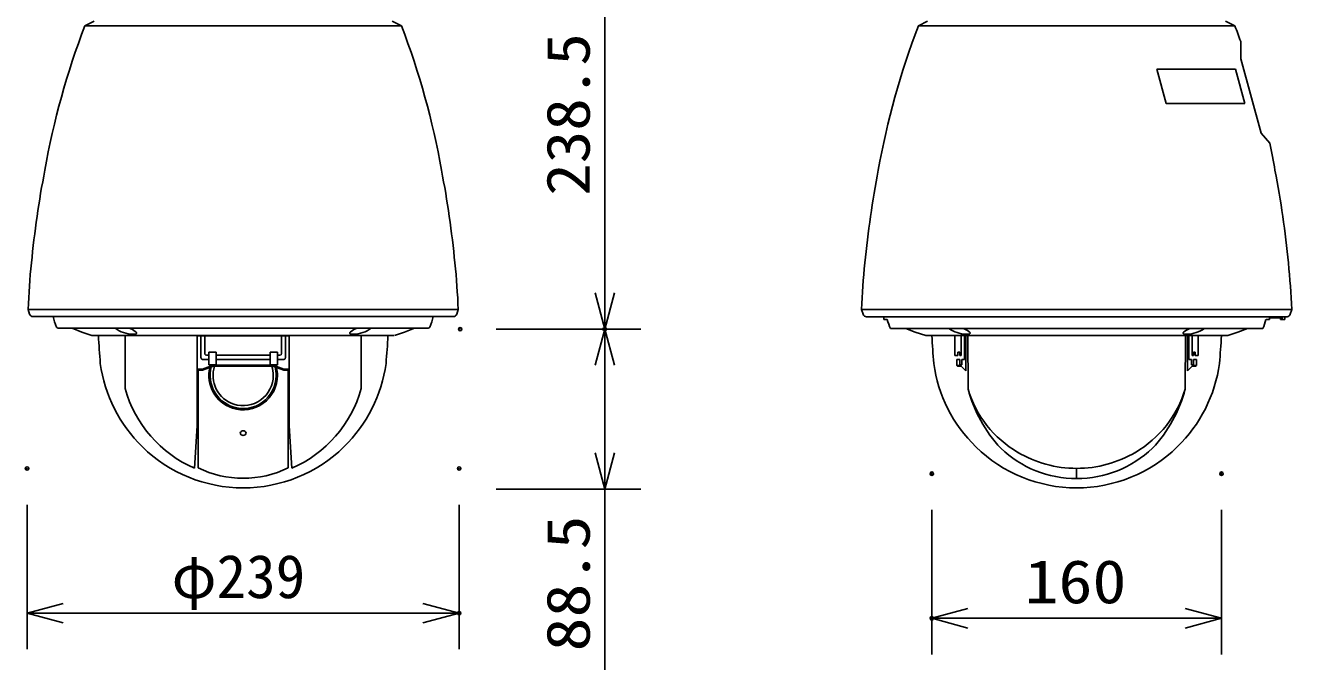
# Model space of a CAD drawing. Units: millimetres, scale not verified. Extents: x -409 to 62, y -116 to 117.
# Drawn here: x -31 to 39.1, y -2.1 to 33.6 of the extents above; entities that cross this region are included whole.
import ezdxf
from ezdxf.enums import TextEntityAlignment as Align

# ---------------------------------------------------------------- set-up
doc = ezdxf.new("R2010")
doc.units = ezdxf.units.MM
doc.header["$LTSCALE"] = 0.392256
doc.header["$PDMODE"] = 32
doc.header["$PDSIZE"] = 0.196
for name, color, linetype in [('0-2_GAIKEI', 1, 'Continuous'), ('0-3_SUNPO', 3, 'Continuous'), ('0-4_WAKU', 1, 'Continuous')]:
    doc.layers.add(name, color=color, linetype=linetype)
doc.styles.add('ＭＳ ゴシック', font='')
doc.styles.get('ＭＳ ゴシック').set_extended_font_data('MS Gothic')

# ---------------------------------------------------------------- blocks, each defined once
blk = doc.blocks.new('_OPEN30')
at = {"layer": '0-3_SUNPO', "color": 7}
blk.add_line((0, 0), (-1, 0), dxfattribs=at)
blk.add_lwpolyline([(-1, 0.2679), (0, 0), (-1, -0.2679)], dxfattribs=at)

msp = doc.modelspace()

# ---------------------------------------------------------------- linework, layer by layer
at = {"layer": '0-2_GAIKEI', "color": 7}
for p, q in [((-27.1987, 33.8116), (-27.7093, 33.5621)), ((-10.7101, 33.8116), (-10.1996, 33.5621)), ((35.3992, 33.8116), (35.9098, 33.5621)), ((-10.1996, 33.5621), (-27.7093, 33.5621)), ((36.2316, 32.717), (36.2316, 31.7385)), ((36.2316, 31.7385), (37.3587, 27.6171)), ((37.3587, 27.6171), (37.8357, 27.0704)), ((-30.8513, 17.8752), (-30.7678, 17.6149)), ((-30.8513, 17.8752), (-7.058, 17.8752)), ((-7.0575, 17.8752), (-7.141, 17.6149)), ((15.258, 17.8752), (15.3411, 17.6032)), ((39.0515, 17.8635), (15.2583, 17.8635)), ((39.0518, 17.8752), (38.9683, 17.6149)), ((-30.5774, 17.4759), (-7.3315, 17.4759)), ((-8.7195, 16.8272), (-29.1894, 16.8272)), ((-28.4238, 16.8255), (-27.8798, 16.6129)), ((15.5315, 17.4643), (16.6495, 17.4643)), ((16.4832, 17.3048), (16.4832, 17.4643)), ((16.4832, 17.3048), (16.6735, 17.3048)), ((16.6495, 17.4643), (38.803, 17.4643)), ((16.855, 16.8161), (37.4548, 16.8161)), ((36.6003, 16.8161), (36.0803, 16.6129)), ((37.8266, 17.3048), (37.6362, 17.3048)), ((38.4251, 17.4045), (37.8266, 17.4045)), ((37.8266, 17.3048), (37.8266, 17.4045)), ((38.4251, 17.3048), (38.4251, 17.4045)), ((38.6746, 17.3048), (38.4266, 17.3048)), ((38.525, 17.4643), (38.525, 17.3048)), ((38.6746, 17.4643), (38.6746, 17.3048)), ((-27.8798, 16.6129), (-27.3201, 16.4306)), ((-10.6197, 16.4257), (-27.2892, 16.4257)), ((-21.4978, 16.406), (-16.411, 16.406)), ((18.8043, 16.4257), (35.4896, 16.4257)), ((36.0803, 16.6129), (35.5206, 16.4306))]:
    msp.add_line(p, q, dxfattribs=at)
at = {"layer": '0-2_GAIKEI'}
for p, q in [((31.5981, 31.1573), (35.9426, 31.1573)), ((32.1155, 29.2625), (31.5981, 31.1573)), ((35.9426, 31.1573), (36.4628, 29.2625)), ((36.4628, 29.2625), (32.1155, 29.2625)), ((-25.4869, 16.4257), (-25.4869, 13.4899)), ((-21.4978, 16.406), (-21.4978, 14.5133)), ((-21.2982, 15.2091), (-21.2982, 16.406)), ((-21.0794, 16.406), (-21.0794, 15.4325)), ((-16.8292, 15.4325), (-16.8292, 16.406)), ((-16.6106, 15.2091), (-16.6106, 16.406)), ((-16.411, 14.5133), (-16.411, 16.406)), ((-12.4219, 16.4257), (-12.4219, 13.4899)), ((20.4223, 16.3997), (20.4223, 15.3262)), ((20.7666, 15.3262), (20.7666, 16.3997)), ((20.95, 15.103), (20.95, 16.3997)), ((21.0295, 14.4822), (21.0295, 16.3997)), ((21.1375, 16.3997), (21.1454, 13.4682)), ((33.1723, 16.4257), (33.1644, 13.4682)), ((33.2803, 14.4822), (33.2803, 16.4257)), ((33.3597, 15.103), (33.3597, 16.4257)), ((33.5432, 15.3262), (33.5432, 16.4257)), ((33.8875, 16.4257), (33.8875, 15.3262)), ((-20.8491, 14.8146), (-20.8491, 15.5084)), ((-20.4499, 15.5084), (-20.8491, 15.5084)), ((-20.4499, 14.8146), (-20.4499, 15.5084)), ((-17.0597, 15.5084), (-17.4584, 15.5084)), ((-17.4584, 14.8146), (-17.4584, 15.5084)), ((-17.0597, 14.8146), (-17.0597, 15.5084)), ((20.5908, 15.5023), (20.5908, 15.3262)), ((20.6947, 15.5023), (20.5908, 15.5023)), ((20.6947, 15.5023), (20.6947, 15.3262)), ((33.615, 15.5023), (33.719, 15.5023)), ((33.615, 15.5023), (33.615, 15.3262)), ((33.719, 15.5023), (33.719, 15.3262)), ((-21.4978, 14.8129), (-21.4978, 11.4387)), ((-20.6085, 14.78), (-21.2127, 14.5609)), ((-21.2033, 14.5133), (-20.6004, 14.7319)), ((-20.8491, 15.1091), (-21.1982, 15.1091)), ((-20.9794, 15.3325), (-20.8491, 15.3325)), ((-20.8491, 14.8146), (-20.4499, 14.8146)), ((-20.6085, 14.78), (-17.2994, 14.78)), ((-20.6004, 14.7319), (-17.3127, 14.7319)), ((-20.4499, 15.3325), (-17.4584, 15.3325)), ((-17.4584, 15.1091), (-20.4499, 15.1091)), ((-17.4584, 14.8146), (-17.0597, 14.8146)), ((-17.3094, 14.7327), (-16.7055, 14.5133)), ((-17.2994, 14.78), (-16.6979, 14.5609)), ((-17.0597, 15.3325), (-16.9292, 15.3325)), ((-16.7106, 15.1091), (-17.0597, 15.1091)), ((-16.411, 11.4387), (-16.411, 14.8129)), ((20.4223, 15.3262), (20.5908, 15.3262)), ((20.5225, 14.7739), (20.5225, 15.103)), ((20.6932, 15.103), (20.5225, 15.103)), ((20.5225, 14.7739), (20.7317, 14.7739)), ((20.5225, 14.7739), (20.572, 14.7253)), ((20.572, 14.7253), (20.7813, 14.7253)), ((20.6932, 14.8088), (20.6932, 15.103)), ((20.6932, 14.8088), (20.7982, 14.8088)), ((20.6947, 15.3262), (20.7666, 15.3262)), ((20.7317, 14.7739), (21.0295, 14.4822)), ((20.7982, 14.8088), (20.7982, 15.103)), ((20.95, 15.103), (20.7982, 15.103)), ((33.5781, 14.7739), (33.2803, 14.4822)), ((33.3597, 15.103), (33.5115, 15.103)), ((33.5115, 14.8088), (33.5115, 15.103)), ((33.6165, 14.8088), (33.5115, 14.8088)), ((33.615, 15.3262), (33.5432, 15.3262)), ((33.7873, 14.7739), (33.5781, 14.7739)), ((33.6165, 15.103), (33.7873, 15.103)), ((33.6165, 14.8088), (33.6165, 15.103)), ((33.8875, 15.3262), (33.719, 15.3262)), ((33.7873, 14.7739), (33.7873, 15.103)), ((-21.2127, 14.5609), (-21.4978, 14.5609)), ((-21.2033, 14.5133), (-21.4978, 14.5133)), ((-21.4472, 14.5133), (-21.4472, 9.1059)), ((-16.411, 14.5133), (-16.7055, 14.5133)), ((-16.411, 14.5609), (-16.6979, 14.5609)), ((-16.4613, 14.5133), (-16.4613, 9.1061)), ((-21.6474, 9.0872), (-21.4978, 11.4387)), ((-16.2615, 9.0872), (-16.411, 11.4387)), ((27.1549, 9.076), (27.1549, 8.5187))]:
    msp.add_line(p, q, dxfattribs=at)
at = {"layer": '0-2_GAIKEI', "color": 7}
for points in [[(18.9106, 33.8116), (18.4, 33.5621), (35.9098, 33.5621)], [(-9.4851, 16.8255), (-10.029, 16.6129), (-10.5887, 16.4306)], [(17.7095, 16.8161), (18.2295, 16.6129), (18.8043, 16.4257)]]:
    msp.add_lwpolyline(points, dxfattribs=at)
at = {"layer": '0-2_GAIKEI'}
msp.add_lwpolyline([(33.7873, 14.7739), (33.7377, 14.7253), (33.5285, 14.7253)], dxfattribs=at)
at = {"layer": '0-2_GAIKEI', "color": 7}
for centre, radius, start, end in [((12.6326, 18.0617), 43.2173, 158.98193, 169.99445), ((-50.5415, 18.0617), 43.2173, 10.00555, 21.01807), ((58.7419, 18.0617), 43.2173, 158.98193, 169.99445), ((-4.4322, 18.0617), 43.2173, 19.7944, 21.01807), ((-4.4322, 18.0617), 43.2173, 10.00555, 12.03168), ((23.9238, 15.1819), 54.844, 169.08108, 174.49878), ((-61.8326, 15.1819), 54.844, 5.50122, 10.91892), ((70.0331, 15.1819), 54.844, 169.08108, 174.49878), ((-15.7233, 15.1819), 54.844, 5.50122, 10.91892), ((8.4489, 16.3491), 39.3299, 174.03009, 177.77618), ((-46.3578, 16.3491), 39.3299, 2.22382, 5.96991), ((54.5582, 16.3491), 39.3299, 174.03009, 177.77618), ((-0.2485, 16.3491), 39.3299, 2.22382, 5.96991), ((-30.5774, 17.6759), 0.2, 197.78294, 270), ((-7.3315, 17.6759), 0.2, 270, 342.21706), ((15.5315, 17.6643), 0.2, 197.78294, 270), ((38.7891, 17.6456), 0.1818, 274.39842, 350.27624), ((-26.5131, 18.0797), 3.0138, 191.55569, 203.29735), ((-29.1894, 16.9272), 0.1, 203.29735, 270), ((-8.7195, 16.9272), 0.1, 270, 336.70265), ((-11.3957, 18.0797), 3.0138, 336.70265, 348.44431), ((19.589, 18.0701), 3.0079, 194.73983, 204.63857), ((34.7207, 18.0701), 3.0079, 335.36143, 345.26017), ((-27.2892, 16.5257), 0.1, 251.96611, 270), ((38.3671, 20.2388), 65.4448, 183.34018, 184.69337), ((-76.276, 20.2388), 65.4448, 355.30663, 356.65982), ((84.4764, 20.2388), 65.4448, 183.34018, 184.69337), ((-30.1667, 20.2388), 65.4448, 355.30663, 356.65982), ((35.4896, 16.5257), 0.1, 270, 288.03389), ((-18.9847, 15.9656), 7.9475, 187.82233, 225.80421), ((-18.9241, 15.9656), 7.9475, 314.19579, 352.17767), ((27.1246, 15.9656), 7.9475, 187.82233, 225.80421), ((27.1852, 15.9656), 7.9475, 314.19579, 352.17767), ((-18.9648, 15.9535), 7.9527, 225.64073, 270.0746), ((-18.9441, 15.9535), 7.9527, 269.9254, 314.35927), ((27.1445, 15.9535), 7.9527, 225.64073, 270.0746), ((27.1652, 15.9535), 7.9527, 269.9254, 314.35927)]:
    msp.add_arc(centre, radius, start, end, dxfattribs=at)
at = {"layer": '0-2_GAIKEI'}
for centre, radius, start, end in [((-24.9985, 18.2972), 1.7996, 234.76862, 267.86968), ((-25.7357, 15.4906), 1.4222, 55.13546, 70.03088), ((-12.1732, 15.4906), 1.4222, 109.96912, 124.86454), ((-12.9103, 18.2972), 1.7996, 272.13032, 305.23138), ((21.1108, 18.2972), 1.7996, 235.38774, 267.86968), ((20.3736, 15.4906), 1.4222, 55.13546, 68.75654), ((33.9362, 15.4906), 1.4222, 111.24346, 124.86454), ((33.199, 18.2972), 1.7996, 272.13032, 304.61226), ((-25.0347, 17.2597), 0.7614, 267.69096, 277.71888), ((-24.9607, 16.6997), 0.1966, 278.26541, 294.3088), ((-25.1, 16.4113), 0.3034, 39.77511, 54.2487), ((-24.926, 16.6085), 0.0994, 297.74115, 314.26041), ((-24.9357, 16.5483), 0.0895, 12.53132, 39.67219), ((-24.8844, 16.5612), 0.0366, 319.1379, 10.1096), ((-13.0245, 16.5612), 0.0366, 169.8904, 220.8621), ((-12.9732, 16.5483), 0.0895, 140.32781, 167.46868), ((-12.9828, 16.6085), 0.0994, 225.73959, 242.25885), ((-12.8088, 16.4113), 0.3034, 125.7513, 140.22489), ((-12.9481, 16.6997), 0.1966, 245.6912, 261.73459), ((-12.8741, 17.2597), 0.7614, 262.28112, 272.30904), ((21.0746, 17.2597), 0.7614, 267.69096, 277.71888), ((21.1486, 16.6997), 0.1966, 278.26541, 294.3088), ((21.0093, 16.4113), 0.3034, 39.77511, 54.2487), ((21.1833, 16.6085), 0.0994, 297.74115, 314.26041), ((21.1736, 16.5483), 0.0895, 12.53132, 39.67219), ((21.2249, 16.5612), 0.0366, 319.1379, 10.1096), ((33.0848, 16.5612), 0.0366, 169.8904, 220.8621), ((33.1361, 16.5483), 0.0895, 140.32781, 167.46868), ((33.1265, 16.6085), 0.0994, 225.73959, 242.25885), ((33.3005, 16.4113), 0.3034, 125.7513, 140.22489), ((33.1612, 16.6997), 0.1966, 245.6912, 261.73459), ((33.2352, 17.2597), 0.7614, 262.28112, 272.30904), ((-20.9794, 15.4325), 0.1, 180, 270), ((-16.9292, 15.4325), 0.1, 270, 0), ((-21.1982, 15.2091), 0.1, 180, 270), ((-18.9552, 14.2137), 1.6647, 161.8642, 251.92096), ((-18.9577, 14.2147), 1.669, 359.98122, 18.05269), ((-16.7106, 15.2091), 0.1, 270, 0), ((-18.9552, 14.2137), 1.8942, 166.34114, 251.92096), ((-18.9552, 14.2137), 1.8245, 164.87388, 251.92096), ((-18.954, 14.2139), 1.8948, 251.88236, 0.00784), ((-18.954, 14.2139), 1.8251, 251.88236, 0.00784), ((-18.954, 14.2139), 1.6652, 251.88236, 0.00784), ((-18.9577, 14.2147), 1.8288, 359.98122, 15.0616), ((-18.9577, 14.2147), 1.8986, 359.98122, 13.59933), ((-18.956, 15.3098), 6.7797, 195.57078, 246.61125), ((-18.9528, 15.3098), 6.7797, 293.38875, 344.42922), ((28.5905, 15.4533), 7.7052, 194.92973, 223.04989), ((26.9631, 15.212), 6.0734, 196.68589, 239.76031), ((27.3467, 15.212), 6.0734, 300.23969, 343.31411), ((25.7193, 15.4533), 7.7052, 316.95011, 345.07027), ((27.1275, 14.5413), 6.0227, 226.21222, 270.26059), ((27.1504, 15.453), 6.3762, 239.19592, 270.04035), ((27.1823, 14.5413), 6.0227, 269.73941, 313.78778), ((27.1594, 15.453), 6.3762, 269.95965, 300.80408), ((-18.9545, 14.2117), 5.6818, 243.97823, 296.02745)]:
    msp.add_arc(centre, radius, start, end, dxfattribs=at)
at = {"layer": '0-2_GAIKEI', "color": 7}
msp.add_ellipse((-18.9542, 17.4759), major_axis=(0, -0.00924), ratio=0.985931, dxfattribs=at)
at = {"layer": '0-2_GAIKEI'}
msp.add_ellipse((-18.9544, 11.0309), major_axis=(0.1579, 0), ratio=0.827589, dxfattribs=at)
at = {"layer": '0-3_SUNPO'}
for p, q in [((1.0498, 38.5935), (1.0498, 18.781)), ((-4.9502, 16.781), (3.0498, 16.781)), ((-4.9502, 16.781), (3.0498, 16.781)), ((1.0498, 14.7809), (1.0498, 9.932)), ((-4.9502, 7.932), (3.0498, 7.932)), ((1.0498, 7.932), (1.0498, -2.0576)), ((-30.9082, 7.0683), (-30.9082, -0.9317)), ((-7.0082, 7.0683), (-7.0082, -0.9317)), ((19.1428, 6.7824), (19.1428, -1.2176)), ((35.1669, 6.7824), (35.1669, -1.2176)), ((-28.9082, 1.0683), (-9.0082, 1.0683)), ((33.1669, 0.7824), (21.1428, 0.7824))]:
    msp.add_line(p, q, dxfattribs=at)
at = {"layer": '0-4_WAKU', "color": 7}
for p in [(-6.9502, 16.781), (1.0498, 16.781), (-30.9082, 9.0683), (-7.0082, 9.0683), (19.1428, 8.7824), (35.1669, 8.7824), (-7.0082, 1.0683), (19.1428, 0.7824)]:
    msp.add_point(p, dxfattribs=at)

# ---------------------------------------------------------------- block references
at = {"layer": '0-3_SUNPO', "xscale": 2, "yscale": 2}
for p, rotation in [((1.0498, 16.781), 270), ((1.0498, 16.781), 90), ((1.0498, 7.932), 270), ((-30.9082, 1.0683), 180), ((19.1428, 0.7824), 180)]:
    msp.add_blockref('_OPEN30', p, dxfattribs=dict(at, rotation=rotation))
for p in [(-7.0082, 1.0683), (35.1669, 0.7824)]:
    msp.add_blockref('_OPEN30', p, dxfattribs=at)

# ---------------------------------------------------------------- texts
at = {"layer": '0-3_SUNPO', "style": 'ＭＳ ゴシック'}
for s, width, p in [('238.5', 1.1, (0.9402, 24.1597)), ('88.5', 1.15, (0.9402, -1.0494))]:
    msp.add_text(s, height=2.404, rotation=90, dxfattribs=dict(at, width=width)).set_placement(p, align=Align.BOTTOM_LEFT)
msp.add_text('φ239', height=2.404, dxfattribs=at).set_placement((-22.9116, 1.1779), align=Align.BOTTOM_LEFT)
at = {"layer": '0-3_SUNPO', "style": 'ＭＳ ゴシック', "width": 1.15}
msp.add_text('160', height=2.404, dxfattribs=at).set_placement((24.2677, 0.892), align=Align.BOTTOM_LEFT)

doc.saveas('drawing.dxf')
